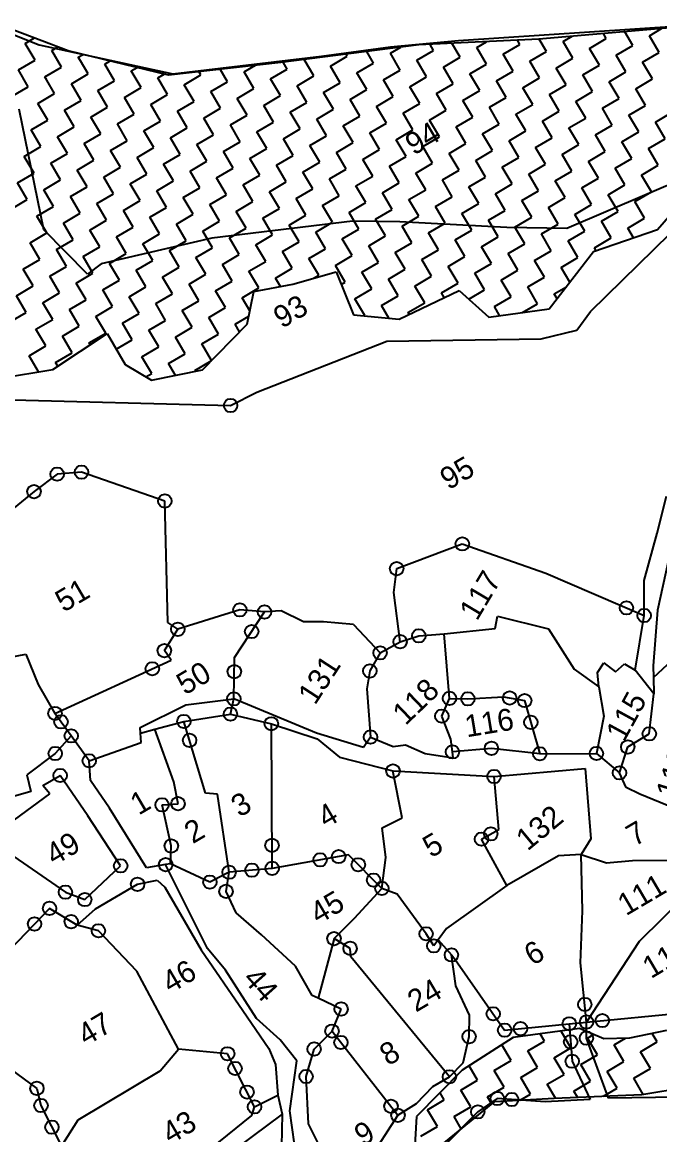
# Model space of a CAD drawing. Header units: metres. Extents: x 323072 to 326760, y 1835335 to 1837601.
# Drawn here: x 324878 to 325414, y 1836339 to 1837275 of the extents above; entities that cross this region are included whole.
import ezdxf

# ---------------------------------------------------------------- set-up
doc = ezdxf.new("R2010")
doc.units = ezdxf.units.M
doc.header["$LTSCALE"] = 0.3
for name, color, linetype in [('OFF', 1, 'Continuous'), ('POLY_HATCH', 12, 'Continuous'), ('POLY_PARCEL', 6, 'Continuous'), ('POLY_WATER', 4, 'Continuous'), ('SYM_STONE', 1, 'Continuous'), ('TEXT_PARCEL', 7, 'Continuous'), ('V_BOUND_LINE', 7, 'Continuous')]:
    doc.layers.add(name, color=color, linetype=linetype)
doc.styles.add('TEXT_MAP', font='')
doc.styles.get('TEXT_MAP').set_extended_font_data('Kruti Dev 050')

msp = doc.modelspace()

# ---------------------------------------------------------------- linework, layer by layer
at = {"layer": 'OFF'}
for p, q in [((325396.93, 1836501.52), (325466.02, 1836570.03)), ((325352.46, 1836433.55), (325396.93, 1836501.52)), ((325193.79, 1836355.1), (325149.06, 1836286.71))]:
    msp.add_line(p, q, dxfattribs=at)
at = {"layer": 'POLY_HATCH'}
for p, q in [((324916.34, 1837250.66), (324852.95, 1837274.65)), ((325425.95, 1837270.28), (325312.42, 1837260.4)), ((325211.23, 1837255.6), (325095.07, 1837240.89)), ((325312.42, 1837260.4), (325211.23, 1837255.6)), ((325000.62, 1837230.21), (324916.34, 1837250.66)), ((325095.07, 1837240.89), (325000.62, 1837230.21)), ((325412.11, 1837100.21), (325440.73, 1837133.45)), ((325358.37, 1837081.73), (325412.11, 1837100.21)), ((325321.04, 1837033.52), (325358.37, 1837081.73)), ((325105.19, 1837054.28), (325141.7, 1837064.81)), ((325141.7, 1837064.81), (325156.42, 1837028.6)), ((325066.86, 1837020.79), (325072.61, 1837048.24)), ((325072.61, 1837048.24), (325105.19, 1837054.28)), ((325194.74, 1837024.88), (325245.12, 1837049.04)), ((325245.12, 1837049.04), (325270.33, 1837026.67)), ((325156.42, 1837028.6), (325194.74, 1837024.88)), ((325270.33, 1837026.67), (325321.04, 1837033.52)), ((325029.29, 1836982.28), (325066.86, 1837020.79)), ((324903.23, 1836982.54), (324948.97, 1837012.73)), ((324948.97, 1837012.73), (324964.27, 1836986.72)), ((324859.3, 1836975.31), (324903.23, 1836982.54)), ((324964.27, 1836986.72), (324986.32, 1836973.43)), ((324986.32, 1836973.43), (325029.29, 1836982.28)), ((325290.73, 1836420.48), (325247.76, 1836393.02)), ((325346.46, 1836428.09), (325290.73, 1836420.48)), ((325366.94, 1836419.35), (325346.46, 1836428.09)), ((325388.47, 1836419.97), (325366.94, 1836419.35)), ((325419.76, 1836426.34), (325388.47, 1836419.97)), ((325247.76, 1836393.02), (325209.37, 1836354.03)), ((325398.88, 1836372.48), (325489.64, 1836387.57)), ((325325.06, 1836369.55), (325398.88, 1836372.48)), ((325230.84, 1836330.55), (325275.35, 1836366.57)), ((325275.35, 1836366.57), (325325.06, 1836369.55)), ((325209.37, 1836354.03), (325207.45, 1836320.07))]:
    msp.add_line(p, q, dxfattribs=at)
at = {"layer": 'POLY_HATCH', "linetype": 'Continuous'}
for p, q in [((325332.72, 1837258.41), (325340.22, 1837262.82)), ((325369.06, 1837260.89), (325366.58, 1837265.11)), ((325391.36, 1837255.1), (325384.56, 1837266.68)), ((325405.41, 1837263.36), (325415.64, 1837269.38)), ((325413.66, 1837249.32), (325405.41, 1837263.36)), ((324880.1, 1837256.79), (324887.94, 1837261.41)), ((324888.36, 1837242.75), (324880.1, 1837256.79)), ((324902.4, 1837251.01), (324907.49, 1837254.01)), ((325187.35, 1837248.51), (325196.16, 1837253.69)), ((325223.7, 1837250.99), (325220.72, 1837256.05)), ((325246, 1837245.2), (325239.1, 1837256.92)), ((325260.04, 1837253.46), (325268.27, 1837258.31)), ((325268.3, 1837239.42), (325260.04, 1837253.46)), ((325282.34, 1837247.68), (325296.38, 1837255.94)), ((325296.38, 1837255.94), (325294.26, 1837259.54)), ((325318.68, 1837250.15), (325312.64, 1837260.42)), ((325340.98, 1837244.37), (325332.72, 1837258.41)), ((325355.02, 1837252.63), (325369.06, 1837260.89)), ((325363.28, 1837238.59), (325355.02, 1837252.63)), ((325377.32, 1837246.85), (325391.36, 1837255.1)), ((324910.66, 1837236.97), (324902.4, 1837251.01)), ((324924.7, 1837245.23), (324928.79, 1837247.64)), ((324926.51, 1837242.15), (324924.7, 1837245.23)), ((325122.93, 1837229.52), (325114.77, 1837243.39)), ((325136.97, 1837237.78), (325151.01, 1837246.04)), ((325151.01, 1837246.04), (325149.95, 1837247.84)), ((325173.31, 1837240.25), (325167.54, 1837250.07)), ((325195.61, 1837234.47), (325187.35, 1837248.51)), ((325209.65, 1837242.73), (325223.7, 1837250.99)), ((325231.95, 1837236.95), (325246, 1837245.2)), ((325290.6, 1837233.64), (325282.34, 1837247.68)), ((325304.64, 1837241.9), (325318.68, 1837250.15)), ((325326.94, 1837236.11), (325340.98, 1837244.37)), ((325385.58, 1837232.8), (325377.32, 1837246.85)), ((325399.62, 1837241.06), (325413.66, 1837249.32)), ((324874.32, 1837234.49), (324888.36, 1837242.75)), ((324882.57, 1837220.45), (324874.32, 1837234.49)), ((324896.62, 1837228.71), (324910.66, 1837236.97)), ((324932.96, 1837231.19), (324926.51, 1837242.15)), ((324947, 1837239.44), (324951.54, 1837242.12)), ((324955.26, 1837225.4), (324947, 1837239.44)), ((324969.3, 1837233.66), (324974.29, 1837236.6)), ((324977.56, 1837219.62), (324969.3, 1837233.66)), ((325050.24, 1837224.57), (325044.04, 1837235.12)), ((325064.28, 1837232.83), (325073.93, 1837238.5)), ((325086.58, 1837227.04), (325100.63, 1837235.3)), ((325100.63, 1837235.3), (325097.18, 1837241.16)), ((325145.23, 1837223.74), (325136.97, 1837237.78)), ((325159.27, 1837231.99), (325173.31, 1837240.25)), ((325181.57, 1837226.21), (325195.61, 1837234.47)), ((325217.91, 1837228.69), (325209.65, 1837242.73)), ((325240.21, 1837222.9), (325231.95, 1837236.95)), ((325254.25, 1837231.16), (325268.3, 1837239.42)), ((325276.55, 1837225.38), (325290.6, 1837233.64)), ((325312.9, 1837227.85), (325304.64, 1837241.9)), ((325335.2, 1837222.07), (325326.94, 1837236.11)), ((325349.24, 1837230.33), (325363.28, 1837238.59)), ((325407.88, 1837227.02), (325399.62, 1837241.06)), ((324898.22, 1837225.99), (324896.62, 1837228.71)), ((324904.87, 1837214.67), (324898.22, 1837225.99)), ((324918.92, 1837222.93), (324932.96, 1837231.19)), ((324941.22, 1837217.14), (324955.26, 1837225.4)), ((324991.6, 1837227.88), (324997.04, 1837231.08)), ((324999.86, 1837213.84), (324991.6, 1837227.88)), ((325013.9, 1837222.09), (325027.94, 1837230.35)), ((325027.94, 1837230.35), (325026.32, 1837233.11)), ((325036.2, 1837216.31), (325050.24, 1837224.57)), ((325072.54, 1837218.79), (325064.28, 1837232.83)), ((325094.84, 1837213), (325086.58, 1837227.04)), ((325108.89, 1837221.26), (325122.93, 1837229.52)), ((325167.53, 1837217.95), (325159.27, 1837231.99)), ((325189.83, 1837212.17), (325181.57, 1837226.21)), ((325203.87, 1837220.43), (325217.91, 1837228.69)), ((325262.51, 1837217.12), (325254.25, 1837231.16)), ((325284.81, 1837211.34), (325276.55, 1837225.38)), ((325298.85, 1837219.6), (325312.9, 1837227.85)), ((325357.5, 1837216.29), (325349.24, 1837230.33)), ((325371.54, 1837224.55), (325385.58, 1837232.8)), ((325379.8, 1837210.5), (325371.54, 1837224.55)), ((325393.84, 1837218.76), (325407.88, 1837227.02)), ((324868.53, 1837212.19), (324882.57, 1837220.45)), ((324927.17, 1837208.89), (324918.92, 1837222.93)), ((324949.47, 1837203.1), (324941.22, 1837217.14)), ((324963.52, 1837211.36), (324977.56, 1837219.62)), ((325022.16, 1837208.05), (325013.9, 1837222.09)), ((325044.46, 1837202.27), (325036.2, 1837216.31)), ((325058.5, 1837210.53), (325072.54, 1837218.79)), ((325117.14, 1837207.22), (325108.89, 1837221.26)), ((325131.19, 1837215.48), (325145.23, 1837223.74)), ((325139.44, 1837201.44), (325131.19, 1837215.48)), ((325153.49, 1837209.69), (325167.53, 1837217.95)), ((325212.13, 1837206.39), (325203.87, 1837220.43)), ((325226.17, 1837214.64), (325240.21, 1837222.9)), ((325248.47, 1837208.86), (325262.51, 1837217.12)), ((325307.11, 1837205.55), (325298.85, 1837219.6)), ((325321.15, 1837213.81), (325335.2, 1837222.07)), ((325343.46, 1837208.03), (325357.5, 1837216.29)), ((325402.1, 1837204.72), (325393.84, 1837218.76)), ((324890.83, 1837206.41), (324904.87, 1837214.67)), ((324899.09, 1837192.37), (324890.83, 1837206.41)), ((324913.13, 1837200.63), (324927.17, 1837208.89)), ((324971.78, 1837197.32), (324963.52, 1837211.36)), ((324985.82, 1837205.58), (324999.86, 1837213.84)), ((324994.08, 1837191.54), (324985.82, 1837205.58)), ((325008.12, 1837199.79), (325022.16, 1837208.05)), ((325066.76, 1837196.49), (325058.5, 1837210.53)), ((325080.8, 1837204.74), (325094.84, 1837213)), ((325103.1, 1837198.96), (325117.14, 1837207.22)), ((325161.74, 1837195.65), (325153.49, 1837209.69)), ((325175.79, 1837203.91), (325189.83, 1837212.17)), ((325198.09, 1837198.13), (325212.13, 1837206.39)), ((325234.43, 1837200.6), (325226.17, 1837214.64)), ((325256.73, 1837194.82), (325248.47, 1837208.86)), ((325270.77, 1837203.08), (325284.81, 1837211.34)), ((325293.07, 1837197.29), (325307.11, 1837205.55)), ((325329.41, 1837199.77), (325321.15, 1837213.81)), ((325351.71, 1837193.99), (325343.46, 1837208.03)), ((325365.76, 1837202.24), (325379.8, 1837210.5)), ((324921.39, 1837186.59), (324913.13, 1837200.63)), ((324935.43, 1837194.84), (324949.47, 1837203.1)), ((324957.73, 1837189.06), (324971.78, 1837197.32)), ((325016.38, 1837185.75), (325008.12, 1837199.79)), ((325030.42, 1837194.01), (325044.46, 1837202.27)), ((325052.72, 1837188.23), (325066.76, 1837196.49)), ((325089.06, 1837190.7), (325080.8, 1837204.74)), ((325111.36, 1837184.92), (325103.1, 1837198.96)), ((325125.4, 1837193.18), (325139.44, 1837201.44)), ((325184.04, 1837189.87), (325175.79, 1837203.91)), ((325206.35, 1837184.09), (325198.09, 1837198.13)), ((325220.39, 1837192.34), (325234.43, 1837200.6)), ((325279.03, 1837189.04), (325270.77, 1837203.08)), ((325301.33, 1837183.25), (325293.07, 1837197.29)), ((325315.37, 1837191.51), (325329.41, 1837199.77)), ((325374.01, 1837188.2), (325365.76, 1837202.24)), ((325388.06, 1837196.46), (325402.1, 1837204.72)), ((325396.31, 1837182.42), (325388.06, 1837196.46)), ((325410.36, 1837190.68), (325424.4, 1837198.94)), ((324885.05, 1837184.11), (324899.09, 1837192.37)), ((324943.69, 1837180.8), (324935.43, 1837194.84)), ((324965.99, 1837175.02), (324957.73, 1837189.06)), ((324980.03, 1837183.28), (324994.08, 1837191.54)), ((325038.68, 1837179.97), (325030.42, 1837194.01)), ((325060.98, 1837174.19), (325052.72, 1837188.23)), ((325075.02, 1837182.44), (325089.06, 1837190.7)), ((325133.66, 1837179.14), (325125.4, 1837193.18)), ((325147.7, 1837187.39), (325161.74, 1837195.65)), ((325155.96, 1837173.35), (325147.7, 1837187.39)), ((325170, 1837181.61), (325184.04, 1837189.87)), ((325228.65, 1837178.3), (325220.39, 1837192.34)), ((325242.69, 1837186.56), (325256.73, 1837194.82)), ((325264.99, 1837180.78), (325279.03, 1837189.04)), ((325323.63, 1837177.47), (325315.37, 1837191.51)), ((325337.67, 1837185.73), (325351.71, 1837193.99)), ((325359.97, 1837179.94), (325374.01, 1837188.2)), ((325418.61, 1837176.64), (325410.36, 1837190.68)), ((324893.31, 1837170.07), (324885.05, 1837184.11)), ((324907.35, 1837178.33), (324921.39, 1837186.59)), ((324915.61, 1837164.29), (324907.35, 1837178.33)), ((324929.65, 1837172.54), (324943.69, 1837180.8)), ((324988.29, 1837169.24), (324980.03, 1837183.28)), ((325002.33, 1837177.49), (325016.38, 1837185.75)), ((325010.59, 1837163.45), (325002.33, 1837177.49)), ((325024.63, 1837171.71), (325038.68, 1837179.97)), ((325083.28, 1837168.4), (325075.02, 1837182.44)), ((325097.32, 1837176.66), (325111.36, 1837184.92)), ((325119.62, 1837170.88), (325133.66, 1837179.14)), ((325178.26, 1837167.57), (325170, 1837181.61)), ((325192.3, 1837175.83), (325206.35, 1837184.09)), ((325214.6, 1837170.04), (325228.65, 1837178.3)), ((325250.95, 1837172.52), (325242.69, 1837186.56)), ((325273.25, 1837166.74), (325264.99, 1837180.78)), ((325287.29, 1837174.99), (325301.33, 1837183.25)), ((325309.59, 1837169.21), (325323.63, 1837177.47)), ((325345.93, 1837171.69), (325337.67, 1837185.73)), ((325368.23, 1837165.9), (325359.97, 1837179.94)), ((325382.27, 1837174.16), (325396.31, 1837182.42)), ((324879.27, 1837161.81), (324893.31, 1837170.07)), ((324937.91, 1837158.5), (324929.65, 1837172.54)), ((324951.95, 1837166.76), (324965.99, 1837175.02)), ((324974.25, 1837160.98), (324988.29, 1837169.24)), ((325032.89, 1837157.67), (325024.63, 1837171.71)), ((325046.93, 1837165.93), (325060.98, 1837174.19)), ((325069.23, 1837160.14), (325083.28, 1837168.4)), ((325105.58, 1837162.62), (325097.32, 1837176.66)), ((325127.88, 1837156.84), (325119.62, 1837170.88)), ((325141.92, 1837165.09), (325155.96, 1837173.35)), ((325200.56, 1837161.79), (325192.3, 1837175.83)), ((325222.86, 1837156), (325214.6, 1837170.04)), ((325236.9, 1837164.26), (325250.95, 1837172.52)), ((325295.55, 1837160.95), (325287.29, 1837174.99)), ((325317.85, 1837155.17), (325309.59, 1837169.21)), ((325331.89, 1837163.43), (325345.93, 1837171.69)), ((325390.53, 1837160.12), (325382.27, 1837174.16)), ((325404.57, 1837168.38), (325418.61, 1837176.64)), ((325412.83, 1837154.34), (325404.57, 1837168.38)), ((324887.52, 1837147.77), (324879.27, 1837161.81)), ((324901.57, 1837156.03), (324915.61, 1837164.29)), ((324960.21, 1837152.72), (324951.95, 1837166.76)), ((324982.51, 1837146.94), (324974.25, 1837160.98)), ((324996.55, 1837155.19), (325010.59, 1837163.45)), ((325055.19, 1837151.89), (325046.93, 1837165.93)), ((325077.49, 1837146.1), (325069.23, 1837160.14)), ((325091.54, 1837154.36), (325105.58, 1837162.62)), ((325150.18, 1837151.05), (325141.92, 1837165.09)), ((325164.22, 1837159.31), (325178.26, 1837167.57)), ((325172.48, 1837145.27), (325164.22, 1837159.31)), ((325186.52, 1837153.53), (325200.56, 1837161.79)), ((325245.16, 1837150.22), (325236.9, 1837164.26)), ((325259.2, 1837158.48), (325273.25, 1837166.74)), ((325281.5, 1837152.69), (325295.55, 1837160.95)), ((325340.15, 1837149.39), (325331.89, 1837163.43)), ((325354.19, 1837157.64), (325368.23, 1837165.9)), ((325376.49, 1837151.86), (325390.53, 1837160.12)), ((324909.82, 1837141.98), (324901.57, 1837156.03)), ((324923.87, 1837150.24), (324937.91, 1837158.5)), ((324932.12, 1837136.2), (324923.87, 1837150.24)), ((324946.17, 1837144.46), (324960.21, 1837152.72)), ((325004.81, 1837141.15), (324996.55, 1837155.19)), ((325018.85, 1837149.41), (325032.89, 1837157.67)), ((325027.11, 1837135.37), (325018.85, 1837149.41)), ((325041.15, 1837143.63), (325055.19, 1837151.89)), ((325099.79, 1837140.32), (325091.54, 1837154.36)), ((325113.84, 1837148.58), (325127.88, 1837156.84)), ((325136.14, 1837142.79), (325150.18, 1837151.05)), ((325194.78, 1837139.49), (325186.52, 1837153.53)), ((325208.82, 1837147.74), (325222.86, 1837156)), ((325231.12, 1837141.96), (325245.16, 1837150.22)), ((325267.46, 1837144.44), (325259.2, 1837158.48)), ((325289.76, 1837138.65), (325281.5, 1837152.69)), ((325303.8, 1837146.91), (325317.85, 1837155.17)), ((325326.11, 1837141.13), (325340.15, 1837149.39)), ((325362.45, 1837143.6), (325354.19, 1837157.64)), ((325384.75, 1837137.82), (325376.49, 1837151.86)), ((325398.79, 1837146.08), (325412.83, 1837154.34)), ((324873.48, 1837139.51), (324887.52, 1837147.77)), ((324895.78, 1837133.73), (324909.82, 1837141.98)), ((324954.42, 1837130.42), (324946.17, 1837144.46)), ((324968.47, 1837138.68), (324982.51, 1837146.94)), ((324990.77, 1837132.89), (325004.81, 1837141.15)), ((325049.41, 1837129.59), (325041.15, 1837143.63)), ((325063.45, 1837137.84), (325077.49, 1837146.1)), ((325085.75, 1837132.06), (325099.79, 1837140.32)), ((325122.09, 1837134.54), (325113.84, 1837148.58)), ((325144.39, 1837128.75), (325136.14, 1837142.79)), ((325158.44, 1837137.01), (325172.48, 1837145.27)), ((325217.08, 1837133.7), (325208.82, 1837147.74)), ((325239.38, 1837127.92), (325231.12, 1837141.96)), ((325253.42, 1837136.18), (325267.46, 1837144.44)), ((325312.06, 1837132.87), (325303.8, 1837146.91)), ((325334.36, 1837127.09), (325326.11, 1837141.13)), ((325348.41, 1837135.34), (325362.45, 1837143.6)), ((325407.05, 1837132.04), (325398.79, 1837146.08)), ((324881.74, 1837125.47), (324873.48, 1837139.51)), ((324904.04, 1837119.68), (324895.78, 1837133.73)), ((324918.08, 1837127.94), (324932.12, 1837136.2)), ((324976.73, 1837124.63), (324968.47, 1837138.68)), ((324999.03, 1837118.85), (324990.77, 1837132.89)), ((325013.07, 1837127.11), (325027.11, 1837135.37)), ((325071.71, 1837123.8), (325063.45, 1837137.84)), ((325094.01, 1837118.02), (325085.75, 1837132.06)), ((325108.05, 1837126.28), (325122.09, 1837134.54)), ((325166.69, 1837122.97), (325158.44, 1837137.01)), ((325180.74, 1837131.23), (325194.78, 1837139.49)), ((325188.99, 1837117.19), (325180.74, 1837131.23)), ((325203.04, 1837125.44), (325217.08, 1837133.7)), ((325261.68, 1837122.14), (325253.42, 1837136.18)), ((325275.72, 1837130.39), (325289.76, 1837138.65)), ((325298.02, 1837124.61), (325312.06, 1837132.87)), ((325356.66, 1837121.3), (325348.41, 1837135.34)), ((325370.71, 1837129.56), (325384.75, 1837137.82)), ((325393.01, 1837123.78), (325407.05, 1837132.04)), ((324867.7, 1837117.21), (324881.74, 1837125.47)), ((324926.34, 1837113.9), (324918.08, 1837127.94)), ((324940.38, 1837122.16), (324954.42, 1837130.42)), ((324948.64, 1837108.12), (324940.38, 1837122.16)), ((324962.68, 1837116.38), (324976.73, 1837124.63)), ((325021.33, 1837113.07), (325013.07, 1837127.11)), ((325035.37, 1837121.33), (325049.41, 1837129.59)), ((325043.63, 1837107.28), (325035.37, 1837121.33)), ((325057.67, 1837115.54), (325071.71, 1837123.8)), ((325116.31, 1837112.23), (325108.05, 1837126.28)), ((325130.35, 1837120.49), (325144.39, 1837128.75)), ((325152.65, 1837114.71), (325166.69, 1837122.97)), ((325211.3, 1837111.4), (325203.04, 1837125.44)), ((325225.34, 1837119.66), (325239.38, 1837127.92)), ((325247.64, 1837113.88), (325261.68, 1837122.14)), ((325283.98, 1837116.35), (325275.72, 1837130.39)), ((325306.28, 1837110.57), (325298.02, 1837124.61)), ((325320.32, 1837118.83), (325334.36, 1837127.09)), ((325342.62, 1837113.04), (325356.66, 1837121.3)), ((325378.96, 1837115.52), (325370.71, 1837129.56)), ((325401.26, 1837109.74), (325393.01, 1837123.78)), ((324890, 1837111.43), (324904.04, 1837119.68)), ((324912.3, 1837105.64), (324926.34, 1837113.9)), ((324970.94, 1837102.33), (324962.68, 1837116.38)), ((324984.98, 1837110.59), (324999.03, 1837118.85)), ((325007.28, 1837104.81), (325021.33, 1837113.07)), ((325065.93, 1837101.5), (325057.67, 1837115.54)), ((325079.97, 1837109.76), (325094.01, 1837118.02)), ((325102.27, 1837103.98), (325116.31, 1837112.23)), ((325138.61, 1837106.45), (325130.35, 1837120.49)), ((325160.91, 1837100.67), (325152.65, 1837114.71)), ((325174.95, 1837108.93), (325188.99, 1837117.19)), ((325233.6, 1837105.62), (325225.34, 1837119.66)), ((325255.9, 1837099.83), (325247.64, 1837113.88)), ((325269.94, 1837108.09), (325283.98, 1837116.35)), ((325328.58, 1837104.79), (325320.32, 1837118.83)), ((325350.88, 1837099), (325342.62, 1837113.04)), ((325364.92, 1837107.26), (325378.96, 1837115.52)), ((324898.26, 1837097.38), (324890, 1837111.43)), ((324920.56, 1837091.6), (324912.3, 1837105.64)), ((324934.6, 1837099.86), (324948.64, 1837108.12)), ((324993.24, 1837096.55), (324984.98, 1837110.59)), ((325015.54, 1837090.77), (325007.28, 1837104.81)), ((325029.58, 1837099.03), (325043.63, 1837107.28)), ((325088.23, 1837095.72), (325079.97, 1837109.76)), ((325110.53, 1837089.93), (325102.27, 1837103.98)), ((325124.57, 1837098.19), (325138.61, 1837106.45)), ((325183.21, 1837094.88), (325174.95, 1837108.93)), ((325197.25, 1837103.14), (325211.3, 1837111.4)), ((325205.51, 1837089.1), (325197.25, 1837103.14)), ((325219.55, 1837097.36), (325233.6, 1837105.62)), ((325278.2, 1837094.05), (325269.94, 1837108.09)), ((325292.24, 1837102.31), (325306.28, 1837110.57)), ((325314.54, 1837096.53), (325328.58, 1837104.79)), ((325373.18, 1837093.22), (325364.92, 1837107.26)), ((325387.22, 1837101.48), (325401.26, 1837109.74)), ((324884.22, 1837089.13), (324898.26, 1837097.38)), ((324942.86, 1837085.82), (324934.6, 1837099.86)), ((324956.9, 1837094.08), (324970.94, 1837102.33)), ((324965.16, 1837080.03), (324956.9, 1837094.08)), ((324979.2, 1837088.29), (324993.24, 1837096.55)), ((325037.84, 1837084.98), (325029.58, 1837099.03)), ((325051.88, 1837093.24), (325065.93, 1837101.5)), ((325060.14, 1837079.2), (325051.88, 1837093.24)), ((325074.19, 1837087.46), (325088.23, 1837095.72)), ((325132.83, 1837084.15), (325124.57, 1837098.19)), ((325146.87, 1837092.41), (325160.91, 1837100.67)), ((325169.17, 1837086.63), (325183.21, 1837094.88)), ((325227.81, 1837083.32), (325219.55, 1837097.36)), ((325241.85, 1837091.58), (325255.9, 1837099.83)), ((325264.15, 1837085.79), (325278.2, 1837094.05)), ((325300.5, 1837088.27), (325292.24, 1837102.31)), ((325322.8, 1837082.48), (325314.54, 1837096.53)), ((325336.84, 1837090.74), (325350.88, 1837099)), ((325359.14, 1837084.96), (325373.18, 1837093.22)), ((325392.03, 1837093.3), (325387.22, 1837101.48)), ((324892.47, 1837075.08), (324884.22, 1837089.13)), ((324906.52, 1837083.34), (324920.56, 1837091.6)), ((324928.82, 1837077.56), (324942.86, 1837085.82)), ((324987.46, 1837074.25), (324979.2, 1837088.29)), ((325001.5, 1837082.51), (325015.54, 1837090.77)), ((325023.8, 1837076.73), (325037.84, 1837084.98)), ((325082.44, 1837073.42), (325074.19, 1837087.46)), ((325096.49, 1837081.68), (325110.53, 1837089.93)), ((325118.79, 1837075.89), (325132.83, 1837084.15)), ((325155.13, 1837078.37), (325146.87, 1837092.41)), ((325177.43, 1837072.58), (325169.17, 1837086.63)), ((325191.47, 1837080.84), (325205.51, 1837089.1)), ((325250.11, 1837077.53), (325241.85, 1837091.58)), ((325272.41, 1837071.75), (325264.15, 1837085.79)), ((325286.45, 1837080.01), (325300.5, 1837088.27)), ((325345.1, 1837076.7), (325336.84, 1837090.74)), ((325360.59, 1837082.49), (325359.14, 1837084.96)), ((324878.43, 1837066.83), (324892.47, 1837075.08)), ((324914.77, 1837069.3), (324906.52, 1837083.34)), ((324937.07, 1837063.52), (324928.82, 1837077.56)), ((324951.12, 1837071.78), (324965.16, 1837080.03)), ((325009.76, 1837068.47), (325001.5, 1837082.51)), ((325032.06, 1837062.68), (325023.8, 1837076.73)), ((325046.1, 1837070.94), (325060.14, 1837079.2)), ((325104.74, 1837067.63), (325096.49, 1837081.68)), ((325127.04, 1837061.85), (325118.79, 1837075.89)), ((325141.09, 1837070.11), (325155.13, 1837078.37)), ((325199.73, 1837066.8), (325191.47, 1837080.84)), ((325213.77, 1837075.06), (325227.81, 1837083.32)), ((325222.03, 1837061.02), (325213.77, 1837075.06)), ((325236.07, 1837069.28), (325250.11, 1837077.53)), ((325294.71, 1837065.97), (325286.45, 1837080.01)), ((325308.75, 1837074.23), (325322.8, 1837082.48)), ((325331.06, 1837068.44), (325345.1, 1837076.7)), ((324886.69, 1837052.78), (324878.43, 1837066.83)), ((324900.73, 1837061.04), (324914.77, 1837069.3)), ((324959.38, 1837057.73), (324951.12, 1837071.78)), ((324973.42, 1837065.99), (324987.46, 1837074.25)), ((324981.68, 1837051.95), (324973.42, 1837065.99)), ((324995.72, 1837060.21), (325009.76, 1837068.47)), ((325054.36, 1837056.9), (325046.1, 1837070.94)), ((325068.4, 1837065.16), (325082.44, 1837073.42)), ((325076.66, 1837051.12), (325068.4, 1837065.16)), ((325090.7, 1837059.38), (325104.74, 1837067.63)), ((325149.34, 1837056.07), (325141.09, 1837070.11)), ((325163.39, 1837064.33), (325177.43, 1837072.58)), ((325185.69, 1837058.54), (325199.73, 1837066.8)), ((325244.33, 1837055.23), (325236.07, 1837069.28)), ((325258.37, 1837063.49), (325272.41, 1837071.75)), ((325280.67, 1837057.71), (325294.71, 1837065.97)), ((325317.01, 1837060.18), (325308.75, 1837074.23)), ((325338.41, 1837055.94), (325331.06, 1837068.44)), ((324908.99, 1837047), (324900.73, 1837061.04)), ((324923.03, 1837055.26), (324937.07, 1837063.52)), ((324945.33, 1837049.48), (324959.38, 1837057.73)), ((325003.98, 1837046.17), (324995.72, 1837060.21)), ((325018.02, 1837054.43), (325032.06, 1837062.68)), ((325040.32, 1837048.64), (325054.36, 1837056.9)), ((325094.83, 1837052.36), (325090.7, 1837059.38)), ((325122.8, 1837059.36), (325127.04, 1837061.85)), ((325146.04, 1837054.12), (325149.34, 1837056.07)), ((325171.64, 1837050.28), (325163.39, 1837064.33)), ((325193.95, 1837044.5), (325185.69, 1837058.54)), ((325207.99, 1837052.76), (325222.03, 1837061.02)), ((325266.63, 1837049.45), (325258.37, 1837063.49)), ((325288.93, 1837043.67), (325280.67, 1837057.71)), ((325302.97, 1837051.93), (325317.01, 1837060.18)), ((324872.65, 1837044.53), (324886.69, 1837052.78)), ((324894.95, 1837038.74), (324908.99, 1837047)), ((324931.29, 1837041.22), (324923.03, 1837055.26)), ((324953.59, 1837035.43), (324945.33, 1837049.48)), ((324967.63, 1837043.69), (324981.68, 1837051.95)), ((325026.28, 1837040.38), (325018.02, 1837054.43)), ((325048.58, 1837034.6), (325040.32, 1837048.64)), ((325062.62, 1837042.86), (325076.66, 1837051.12)), ((325157.6, 1837042.03), (325171.64, 1837050.28)), ((325216.25, 1837038.72), (325207.99, 1837052.76)), ((325230.29, 1837046.98), (325244.33, 1837055.23)), ((325232.6, 1837043.04), (325230.29, 1837046.98)), ((325253.42, 1837041.68), (325266.63, 1837049.45)), ((325311.23, 1837037.88), (325302.97, 1837051.93)), ((325325.27, 1837046.14), (325335.45, 1837052.13)), ((324880.91, 1837030.48), (324872.65, 1837044.53)), ((324903.21, 1837024.7), (324894.95, 1837038.74)), ((324917.25, 1837032.96), (324931.29, 1837041.22)), ((324975.89, 1837029.65), (324967.63, 1837043.69)), ((324989.93, 1837037.91), (325003.98, 1837046.17)), ((324998.19, 1837023.87), (324989.93, 1837037.91)), ((325012.23, 1837032.13), (325026.28, 1837040.38)), ((325069.15, 1837031.75), (325062.62, 1837042.86)), ((325165.86, 1837027.98), (325157.6, 1837042.03)), ((325179.9, 1837036.24), (325193.95, 1837044.5)), ((325202.2, 1837030.46), (325216.25, 1837038.72)), ((325274.89, 1837035.41), (325288.93, 1837043.67)), ((325298.67, 1837030.49), (325311.23, 1837037.88)), ((325327.67, 1837042.07), (325325.27, 1837046.14)), ((324866.87, 1837022.22), (324880.91, 1837030.48)), ((324925.51, 1837018.92), (324917.25, 1837032.96)), ((324939.55, 1837027.18), (324953.59, 1837035.43)), ((324961.85, 1837021.39), (324975.89, 1837029.65)), ((325020.49, 1837018.08), (325012.23, 1837032.13)), ((325034.53, 1837026.34), (325048.58, 1837034.6)), ((325165.43, 1837027.73), (325165.86, 1837027.98)), ((325186.09, 1837025.72), (325179.9, 1837036.24)), ((325203.12, 1837028.9), (325202.2, 1837030.46)), ((325279.32, 1837027.88), (325274.89, 1837035.41)), ((324889.17, 1837016.44), (324903.21, 1837024.7)), ((324911.47, 1837010.66), (324925.51, 1837018.92)), ((324947.81, 1837013.13), (324939.55, 1837027.18)), ((324970.11, 1837007.35), (324961.85, 1837021.39)), ((324984.15, 1837015.61), (324998.19, 1837023.87)), ((325042.79, 1837012.3), (325034.53, 1837026.34)), ((325056.83, 1837020.56), (325068.21, 1837027.25)), ((325060.52, 1837014.29), (325056.83, 1837020.56)), ((324897.42, 1837002.4), (324889.17, 1837016.44)), ((324919.72, 1836996.62), (324911.47, 1837010.66)), ((324933.77, 1837004.87), (324947.81, 1837013.13)), ((324992.41, 1837001.57), (324984.15, 1837015.61)), ((325006.45, 1837009.82), (325020.49, 1837018.08)), ((325014.71, 1836995.78), (325006.45, 1837009.82)), ((325028.75, 1837004.04), (325042.79, 1837012.3)), ((324883.38, 1836994.14), (324897.42, 1837002.4)), ((324934.69, 1837003.31), (324933.77, 1837004.87)), ((324956.76, 1836999.5), (324970.11, 1837007.35)), ((324978.37, 1836993.31), (324992.41, 1837001.57)), ((325036.94, 1836990.12), (325028.75, 1837004.04)), ((324891.35, 1836980.59), (324883.38, 1836994.14)), ((324905.68, 1836988.36), (324919.72, 1836996.62)), ((324986.63, 1836979.27), (324978.37, 1836993.31)), ((325000.67, 1836987.52), (325014.71, 1836995.78)), ((324907.46, 1836985.34), (324905.68, 1836988.36)), ((325006.51, 1836977.59), (325000.67, 1836987.52)), ((325022.97, 1836981.74), (325036.56, 1836989.73)), ((325023.37, 1836981.06), (325022.97, 1836981.74)), ((324981.57, 1836976.29), (324986.63, 1836979.27)), ((325316.96, 1836417.59), (325313.44, 1836423.58)), ((325331.01, 1836425.85), (325331.29, 1836426.02)), ((325339.26, 1836411.81), (325331.01, 1836425.85)), ((325353.31, 1836420.07), (325358.33, 1836423.02)), ((325361.57, 1836406.03), (325353.31, 1836420.07)), ((325375.61, 1836414.28), (325385.11, 1836419.87)), ((325411.95, 1836416.76), (325407.75, 1836423.9)), ((325288.88, 1836401.08), (325281.09, 1836414.32)), ((325302.92, 1836409.33), (325316.96, 1836417.59)), ((325325.22, 1836403.55), (325339.26, 1836411.81)), ((325383.87, 1836400.24), (325375.61, 1836414.28)), ((325397.91, 1836408.5), (325411.95, 1836416.76)), ((325274.84, 1836392.82), (325288.88, 1836401.08)), ((325311.18, 1836395.29), (325302.92, 1836409.33)), ((325333.48, 1836389.51), (325325.22, 1836403.55)), ((325347.52, 1836397.77), (325361.57, 1836406.03)), ((325406.17, 1836394.46), (325397.91, 1836408.5)), ((325260.8, 1836384.56), (325253.62, 1836396.76)), ((325283.1, 1836378.77), (325274.84, 1836392.82)), ((325297.14, 1836387.03), (325311.18, 1836395.29)), ((325355.78, 1836383.73), (325347.52, 1836397.77)), ((325369.82, 1836391.98), (325383.87, 1836400.24)), ((325378.08, 1836377.94), (325369.82, 1836391.98)), ((325392.12, 1836386.2), (325406.17, 1836394.46)), ((325246.76, 1836376.3), (325260.8, 1836384.56)), ((325305.4, 1836372.99), (325297.14, 1836387.03)), ((325319.44, 1836381.25), (325333.48, 1836389.51)), ((325341.74, 1836375.47), (325355.78, 1836383.73)), ((325400.07, 1836372.68), (325392.12, 1836386.2)), ((325232.71, 1836368.04), (325229.14, 1836374.11)), ((325255.01, 1836362.26), (325246.76, 1836376.3)), ((325269.06, 1836370.52), (325283.1, 1836378.77)), ((325296.65, 1836367.85), (325305.4, 1836372.99)), ((325326.29, 1836369.6), (325319.44, 1836381.25)), ((325344.76, 1836370.33), (325341.74, 1836375.47)), ((325366.62, 1836371.2), (325378.08, 1836377.94)), ((325218.67, 1836359.78), (325232.71, 1836368.04)), ((325272.66, 1836364.39), (325269.06, 1836370.52)), ((325226.93, 1836345.74), (325218.67, 1836359.78)), ((325240.97, 1836354), (325255.01, 1836362.26)), ((325247.05, 1836343.67), (325240.97, 1836354)), ((325212.89, 1836337.48), (325226.93, 1836345.74))]:
    msp.add_line(p, q, dxfattribs=at)
at = {"layer": 'POLY_PARCEL'}
for p, q in [((324895.78, 1837099.96), (324874.98, 1837201.66)), ((325481.21, 1837163.41), (325335.96, 1837101.22)), ((325355.87, 1837031.22), (325470.83, 1837144.06)), ((325155.56, 1837107.31), (325037.22, 1837092.93)), ((325195.4, 1837106.76), (325155.56, 1837107.31)), ((325285.47, 1837102.01), (325195.4, 1837106.76)), ((324932.41, 1837062.78), (324895.78, 1837099.96)), ((325335.96, 1837101.22), (325285.47, 1837102.01)), ((325037.22, 1837092.93), (324944.09, 1837071.4)), ((324944.09, 1837071.4), (324932.41, 1837062.78)), ((325344.27, 1837015.65), (325355.87, 1837031.22)), ((325314.33, 1837008.29), (325344.27, 1837015.65)), ((325075.06, 1836963.52), (325184.43, 1837006.35)), ((325184.43, 1837006.35), (325314.33, 1837008.29)), ((325052.93, 1836952.25), (325075.06, 1836963.52)), ((324859.07, 1836957.42), (325052.93, 1836952.25)), ((324906.98, 1836894.5), (324887.54, 1836879.75)), ((324927.49, 1836896.16), (324906.98, 1836894.5)), ((324997.57, 1836871.89), (324927.49, 1836896.16)), ((324887.54, 1836879.75), (324843.35, 1836843.8)), ((325000.03, 1836769.8), (324997.57, 1836871.89)), ((325192.68, 1836815.01), (325247.92, 1836835.79)), ((325247.92, 1836835.79), (325318.17, 1836811.12)), ((325190.42, 1836794.96), (325192.68, 1836815.01)), ((325318.17, 1836811.12), (325400.92, 1836775.55)), ((325195.58, 1836753.53), (325190.42, 1836794.96)), ((325060.74, 1836780.28), (325008.55, 1836763.97)), ((325056.29, 1836740.29), (325081.48, 1836778.54)), ((325081.48, 1836778.54), (325060.74, 1836780.28)), ((325095.36, 1836779.4), (325081.48, 1836778.54)), ((325114.19, 1836770.35), (325095.36, 1836779.4)), ((325275.64, 1836764.6), (325277.56, 1836775.09)), ((325277.56, 1836775.09), (325320.39, 1836764.41)), ((325008.55, 1836763.97), (325000.03, 1836769.8)), ((325131.15, 1836770.14), (325114.19, 1836770.35)), ((325156.26, 1836768.1), (325131.15, 1836770.14)), ((325156.26, 1836768.1), (325178.7, 1836744.1)), ((324997.2, 1836746.01), (325008.55, 1836763.97)), ((325195.58, 1836753.53), (325211.34, 1836758.45)), ((325211.34, 1836758.45), (325232.58, 1836760.28)), ((325232.58, 1836760.28), (325275.64, 1836764.6)), ((325237.13, 1836705.85), (325232.58, 1836760.28)), ((325320.39, 1836764.41), (325342.07, 1836730.31)), ((325178.7, 1836744.1), (325195.58, 1836753.53)), ((324852.26, 1836737.54), (324880.72, 1836742.99)), ((324880.72, 1836742.99), (324891.09, 1836717.45)), ((324905.14, 1836693.19), (325002.8, 1836737.95)), ((325002.8, 1836737.95), (324997.2, 1836746.01)), ((325055.67, 1836705.42), (325056.29, 1836740.29)), ((325178.7, 1836744.1), (325170.08, 1836728.92)), ((325408.69, 1836723.48), (325432.16, 1836744.9)), ((325170.08, 1836728.92), (325167.45, 1836713.8)), ((325342.07, 1836730.31), (325362.68, 1836715.61)), ((325361.74, 1836727.66), (325367.07, 1836735.64)), ((325367.07, 1836735.64), (325376.94, 1836728.2)), ((325376.94, 1836728.2), (325384.37, 1836734.83)), ((325384.37, 1836734.83), (325393.46, 1836729.65)), ((325362.68, 1836715.61), (325361.74, 1836727.66)), ((324891.09, 1836717.45), (324905.14, 1836693.19)), ((325167.45, 1836713.8), (325170.67, 1836673.34)), ((325362.68, 1836715.61), (325366.85, 1836690.92)), ((325405.27, 1836676.03), (325408.93, 1836709.73)), ((324976.8, 1836681.36), (325015.22, 1836700.3)), ((325015.22, 1836700.3), (325055.67, 1836705.42)), ((325052.8, 1836692.64), (325055.67, 1836705.42)), ((325125.34, 1836676.69), (325055.67, 1836705.42)), ((325230.67, 1836690.95), (325237.13, 1836705.85)), ((325237.13, 1836705.85), (325252.58, 1836705.48)), ((325252.58, 1836705.48), (325282.52, 1836707.05)), ((325282.52, 1836707.05), (325300.37, 1836703.98)), ((325300.37, 1836703.98), (325313.1, 1836659.24)), ((324918.82, 1836674.28), (324905.14, 1836693.19)), ((325013.64, 1836686.46), (325052.8, 1836692.64)), ((325052.8, 1836692.64), (325087.21, 1836684.5)), ((325238.35, 1836671.61), (325230.67, 1836690.95)), ((325366.85, 1836690.92), (325360.73, 1836659.52)), ((324977.13, 1836676.5), (324976.8, 1836681.36)), ((324989.23, 1836679.8), (325013.64, 1836686.46)), ((325031.89, 1836626.06), (325013.64, 1836686.46)), ((325087.89, 1836562.85), (325087.21, 1836684.5)), ((325087.21, 1836684.5), (325125.9, 1836671.89)), ((324918.82, 1836674.28), (324905.4, 1836659.46)), ((324933.97, 1836653.33), (324918.82, 1836674.28)), ((324977.13, 1836676.5), (324989.23, 1836679.8)), ((324977.65, 1836668.86), (324977.13, 1836676.5)), ((325005.25, 1836635.67), (324989.23, 1836679.8)), ((325164.71, 1836664.58), (325125.34, 1836676.69)), ((325125.9, 1836671.89), (325144.43, 1836656.48)), ((325170.67, 1836673.34), (325164.71, 1836664.58)), ((325170.67, 1836673.34), (325189.82, 1836665.27)), ((325387.11, 1836664.94), (325405.27, 1836676.03)), ((324933.97, 1836653.33), (324977.65, 1836668.86)), ((325189.82, 1836665.27), (325200.05, 1836666.77)), ((325200.05, 1836666.77), (325216.77, 1836659.33)), ((325239.62, 1836660.79), (325238.35, 1836671.61)), ((325272.38, 1836663.77), (325239.62, 1836660.79)), ((325313.1, 1836659.24), (325272.38, 1836663.77)), ((325380.16, 1836643.17), (325387.11, 1836664.94)), ((324905.4, 1836659.46), (324881.59, 1836641.51)), ((324935.01, 1836636.89), (324933.97, 1836653.33)), ((325144.43, 1836656.48), (325189.57, 1836644.78)), ((325216.77, 1836659.33), (325240.21, 1836655.85)), ((325240.21, 1836655.85), (325239.62, 1836660.79)), ((325313.1, 1836659.24), (325360.73, 1836659.52)), ((325360.73, 1836659.52), (325380.16, 1836643.17)), ((325197.34, 1836605.39), (325189.57, 1836644.78)), ((325189.57, 1836644.78), (325274.62, 1836640.11)), ((325274.62, 1836640.11), (325351.25, 1836646.94)), ((325351.25, 1836646.94), (325356.06, 1836587.68)), ((324881.59, 1836641.51), (324884.71, 1836627.58)), ((324895.06, 1836632.47), (324909.54, 1836640.99)), ((324932.79, 1836606.99), (324909.54, 1836640.99)), ((324950.96, 1836613.61), (324935.01, 1836636.89)), ((325008.69, 1836617.23), (325005.25, 1836635.67)), ((325278.59, 1836595.57), (325274.62, 1836640.11)), ((325385.88, 1836630.81), (325380.16, 1836643.17)), ((324884.71, 1836627.58), (324857.25, 1836619.67)), ((324870.96, 1836603.68), (324900.7, 1836625.64)), ((324900.7, 1836625.64), (324895.06, 1836632.47)), ((325041.79, 1836625.31), (325031.89, 1836626.06)), ((325051.66, 1836559.56), (325041.79, 1836625.31)), ((325397.36, 1836625.36), (325385.88, 1836630.81)), ((325460.64, 1836598.88), (325397.36, 1836625.36)), ((324995.28, 1836616.31), (325008.69, 1836617.23)), ((325003.02, 1836581.67), (324995.28, 1836616.31)), ((324960.39, 1836564.98), (324932.79, 1836606.99)), ((324982.24, 1836563.31), (324950.96, 1836613.61)), ((325180.59, 1836596.84), (325197.34, 1836605.39)), ((325183.45, 1836571.96), (325180.59, 1836596.84)), ((325264.04, 1836587.43), (325278.59, 1836595.57)), ((325356.06, 1836587.68), (325347.83, 1836574.43)), ((324862.52, 1836578.51), (324913.92, 1836542.82)), ((325002.25, 1836566.63), (325003.02, 1836581.67)), ((325285.42, 1836548.34), (325264.04, 1836587.43)), ((325152.08, 1836574.21), (325087.89, 1836562.85)), ((325180.22, 1836545.94), (325152.08, 1836574.21)), ((325180.22, 1836545.94), (325183.45, 1836571.96)), ((325328.96, 1836573.3), (325285.42, 1836548.34)), ((325347.83, 1836574.43), (325328.96, 1836573.3)), ((325349.1, 1836527.06), (325347.83, 1836574.43)), ((325347.83, 1836574.43), (325369.29, 1836567.42)), ((325369.29, 1836567.42), (325391.18, 1836569.51)), ((325391.18, 1836569.51), (325466.02, 1836570.03)), ((324930.21, 1836536.56), (324960.39, 1836564.98)), ((324998.26, 1836565.97), (324982.24, 1836563.31)), ((325002.25, 1836566.63), (324998.26, 1836565.97)), ((325033.4, 1836495.55), (324998.26, 1836565.97)), ((325035.51, 1836551.28), (325002.25, 1836566.63)), ((325051.66, 1836559.56), (325035.51, 1836551.28)), ((325049.1, 1836543.51), (325051.66, 1836559.56)), ((325087.89, 1836562.85), (325051.66, 1836559.56)), ((324974.67, 1836549.43), (324991.05, 1836552.92)), ((324991.05, 1836552.92), (324997.55, 1836547.01)), ((324913.92, 1836542.82), (324930.21, 1836536.56)), ((324939.2, 1836528.89), (324974.67, 1836549.43)), ((324997.55, 1836547.01), (325028.15, 1836494.16)), ((325057.51, 1836525.37), (325049.1, 1836543.51)), ((325157.29, 1836520.87), (325180.22, 1836545.94)), ((325192.95, 1836541.09), (325180.22, 1836545.94)), ((325217.46, 1836507.81), (325192.95, 1836541.09)), ((325285.42, 1836548.34), (325234.51, 1836512.26)), ((324900.6, 1836529.17), (324867.37, 1836494.67)), ((324923.77, 1836514.97), (324900.6, 1836529.17)), ((324923.77, 1836514.97), (324939.2, 1836528.89)), ((325079, 1836507.04), (325057.51, 1836525.37)), ((325347.45, 1836483.35), (325349.1, 1836527.06)), ((324941.71, 1836510.33), (324923.77, 1836514.97)), ((325139.94, 1836503.7), (325157.29, 1836520.87)), ((324974, 1836476.32), (324941.71, 1836510.33)), ((325107.58, 1836480.48), (325079, 1836507.04)), ((325139.94, 1836503.7), (325126.51, 1836453.64)), ((325153.46, 1836495.54), (325139.94, 1836503.7)), ((325223.88, 1836497.6), (325217.46, 1836507.81)), ((325234.51, 1836512.26), (325227.54, 1836502.67)), ((325028.15, 1836494.16), (325063.11, 1836443.38)), ((325048.53, 1836477.27), (325033.4, 1836495.55)), ((325154.1, 1836488.52), (325153.46, 1836495.54)), ((325227.54, 1836502.67), (325223.88, 1836497.6)), ((325227.54, 1836502.67), (325238.73, 1836490.02)), ((325237.04, 1836387.5), (325154.1, 1836488.52)), ((325242.47, 1836463.94), (325238.73, 1836490.02)), ((325238.73, 1836490.02), (325242.02, 1836486.3)), ((325242.02, 1836486.3), (325283.54, 1836426.7)), ((325009.1, 1836410.65), (324974, 1836476.32)), ((325074.64, 1836436.57), (325048.53, 1836477.27)), ((325121.67, 1836455.91), (325107.58, 1836480.48)), ((325352.46, 1836433.55), (325347.45, 1836483.35)), ((325253.91, 1836439.32), (325242.47, 1836463.94)), ((325126.51, 1836453.64), (325121.67, 1836455.91)), ((325145.93, 1836444.51), (325126.51, 1836453.64)), ((325063.11, 1836443.38), (325085.07, 1836411.41)), ((325138.27, 1836425.95), (325145.93, 1836444.51)), ((325253.61, 1836421.29), (325253.91, 1836439.32)), ((325352.46, 1836433.55), (325433.49, 1836441.21)), ((325094.61, 1836418.72), (325074.64, 1836436.57)), ((325283.54, 1836426.7), (325337.94, 1836432.11)), ((325337.94, 1836432.11), (325352.46, 1836433.55)), ((325337.94, 1836432.11), (325340.37, 1836400.56)), ((325352.33, 1836420), (325352.46, 1836433.55)), ((325123.19, 1836410.83), (325138.27, 1836425.95)), ((325138.27, 1836425.95), (325193.79, 1836355.1)), ((325248.71, 1836399.25), (325253.61, 1836421.29)), ((325370.78, 1836369.64), (325352.33, 1836420)), ((324993.63, 1836392.56), (325009.1, 1836410.65)), ((325050.42, 1836406.87), (325009.1, 1836410.65)), ((325085.07, 1836411.41), (325090.69, 1836397.73)), ((325108.67, 1836401.02), (325094.61, 1836418.72)), ((325116.48, 1836387.74), (325123.19, 1836410.83)), ((324847.75, 1836408.62), (324889.96, 1836377.77)), ((325073.04, 1836362.17), (325050.42, 1836406.87)), ((325102.9, 1836358.8), (325108.67, 1836401.02)), ((325340.37, 1836400.56), (325355.43, 1836368.47)), ((324924.53, 1836351.28), (324993.63, 1836392.56)), ((325090.69, 1836397.73), (325092.61, 1836372.17)), ((325237.04, 1836387.5), (325248.71, 1836399.25)), ((325118.54, 1836347.84), (325116.48, 1836387.74)), ((325223.12, 1836379.32), (325237.04, 1836387.5)), ((324889.96, 1836377.77), (324893.38, 1836363.33)), ((325209.27, 1836365.08), (325223.12, 1836379.32)), ((324893.38, 1836363.33), (324910.62, 1836329.18)), ((325073.04, 1836362.17), (325092.61, 1836372.17)), ((325092.61, 1836372.17), (325096.23, 1836356.15)), ((325193.79, 1836355.1), (325209.27, 1836365.08)), ((325277.37, 1836369.23), (325260.89, 1836357.98)), ((325317.73, 1836366.43), (325277.37, 1836369.23)), ((325355.43, 1836368.47), (325317.73, 1836366.43)), ((325430.13, 1836370.28), (325370.78, 1836369.64)), ((325029.93, 1836321.85), (325070.89, 1836355.02)), ((325096.23, 1836356.15), (325045.86, 1836318.57)), ((325070.89, 1836355.02), (325073.04, 1836362.17)), ((325096.23, 1836356.15), (325095.63, 1836329.05)), ((325106.67, 1836330.93), (325102.9, 1836358.8)), ((325260.89, 1836357.98), (325232.71, 1836329.43)), ((324910.62, 1836329.18), (324924.53, 1836351.28)), ((325149.06, 1836286.71), (325118.54, 1836347.84))]:
    msp.add_line(p, q, dxfattribs=at)
at = {"layer": 'POLY_WATER'}
for p, q in [((325411.9, 1836844.86), (325419.66, 1836875.87)), ((325400.94, 1836804.95), (325411.9, 1836844.86)), ((325423.69, 1836832.37), (325412.13, 1836779.95)), ((325400.92, 1836775.55), (325400.94, 1836804.95)), ((325393.46, 1836729.65), (325400.92, 1836775.55)), ((325412.13, 1836779.95), (325408.52, 1836733.12)), ((325408.93, 1836709.73), (325393.46, 1836729.65)), ((325408.52, 1836733.12), (325408.69, 1836723.48)), ((325408.69, 1836723.48), (325408.93, 1836709.73))]:
    msp.add_line(p, q, dxfattribs=at)
at = {"layer": 'SYM_STONE'}
for centre in [(325052.93, 1836952.25), (324906.98, 1836894.5), (324927.49, 1836896.16), (324887.54, 1836879.75), (324997.57, 1836871.89), (325247.92, 1836835.79), (325192.68, 1836815.01), (325060.74, 1836780.28), (325081.48, 1836778.54), (325386, 1836781.96), (325400.92, 1836775.55), (325008.55, 1836763.97), (325070.62, 1836762.05), (325195.58, 1836753.53), (325211.34, 1836758.45), (324997.2, 1836746.01), (325178.7, 1836744.1), (324987.06, 1836730.74), (325056.08, 1836728.32), (325170.08, 1836728.92), (325055.67, 1836705.42), (325237.13, 1836705.85), (325252.58, 1836705.48), (325287.76, 1836706.14), (325300.37, 1836703.98), (324905.14, 1836693.19), (324910.27, 1836686.1), (325013.64, 1836686.46), (325052.8, 1836692.64), (325230.67, 1836690.95), (325305.57, 1836685.69), (325087.21, 1836684.5), (325405.27, 1836676.03), (324918.82, 1836674.28), (325018.43, 1836670.59), (325170.67, 1836673.34), (324905.4, 1836659.46), (325239.62, 1836660.79), (325272.38, 1836663.77), (325313.1, 1836659.24), (325360.73, 1836659.52), (325387.11, 1836664.94), (324933.97, 1836653.33), (324909.54, 1836640.99), (325189.57, 1836644.78), (325274.62, 1836640.11), (325380.16, 1836643.17), (324995.28, 1836616.31), (325008.69, 1836617.23), (325271.87, 1836591.81), (325087.78, 1836582.17), (325264.04, 1836587.43), (325003.02, 1836581.67), (325143.84, 1836572.75), (324960.39, 1836564.98), (324998.26, 1836565.97), (325128.24, 1836569.99), (325160.37, 1836565.88), (325051.66, 1836559.56), (325070.87, 1836561.3), (325087.89, 1836562.85), (324974.67, 1836549.43), (325035.51, 1836551.28), (325173.21, 1836552.98), (325180.22, 1836545.94), (324913.92, 1836542.82), (324930.21, 1836536.56), (325049.1, 1836543.51), (324900.6, 1836529.17), (324918.83, 1836518), (324887.98, 1836516.07), (324941.71, 1836510.33), (325217.46, 1836507.81), (325139.94, 1836503.7), (325153.46, 1836495.54), (325223.88, 1836497.6), (325238.73, 1836490.02), (325145.93, 1836444.51), (325350.97, 1836448.38), (325273.92, 1836440.51), (325352.46, 1836433.55), (325365.75, 1836434.81), (325138.27, 1836425.95), (325283.54, 1836426.7), (325296.87, 1836428.02), (325337.94, 1836432.11), (325145.77, 1836416.38), (325253.61, 1836421.29), (325339.11, 1836416.91), (325352.33, 1836420), (325050.42, 1836406.87), (325123.19, 1836410.83), (325340.37, 1836400.56), (325056.68, 1836394.51), (325116.48, 1836387.74), (325237.04, 1836387.5), (324889.96, 1836377.77), (325066.74, 1836374.62), (325277.37, 1836369.23), (325289.53, 1836368.39), (324893.38, 1836363.33), (325073.04, 1836362.17), (325187.88, 1836362.64), (325260.89, 1836357.98), (325193.79, 1836355.1), (324902.58, 1836345.1)]:
    msp.add_circle(centre, 5.66, dxfattribs=at)
at = {"layer": 'V_BOUND_LINE'}
for p, q in [((325244.82, 1837259.41), (325431.2, 1837271.68)), ((324868.47, 1837264.86), (324891.73, 1837255.66)), ((324891.73, 1837255.66), (325004.35, 1837231.27)), ((325129.31, 1837246.23), (325187.6, 1837253.87)), ((325187.6, 1837253.87), (325244.82, 1837259.41)), ((325004.35, 1837231.27), (325129.31, 1837246.23))]:
    msp.add_line(p, q, dxfattribs=at)

# ---------------------------------------------------------------- texts
at = {"layer": 'TEXT_PARCEL', "style": 'TEXT_MAP'}
for s, height, rotation, p in [('94', 18.471, 30.46118, (325206.96, 1837162.26)), ('93', 18.471, 30.46118, (325096.07, 1837016.61)), ('95', 18.471, 30.46118, (325236.25, 1836880.75)), ('117', 18.471, 59.25426, (325260.25, 1836770.33)), ('51', 18.471, 30.46118, (324912.46, 1836777.81)), ('131', 18.471, 57.00945, (325123.99, 1836699.5)), ('50', 18.471, 30.46118, (325014.52, 1836708.18)), ('118', 18.471, 43.7763, (325200.09, 1836682.46)), ('115', 18.471, 61.40645, (325383.96, 1836668.35)), ('116', 18.471, 9.35057, (325251.65, 1836673.03)), ('112', 18.471, 73.14967, (325428.11, 1836620.66)), ('1', 18.47, 30.46118, (324975.56, 1836607.1)), ('3', 18.47, 30.46118, (325060.45, 1836605.38)), ('4', 18.47, 30.46118, (325133.23, 1836596.24)), ('132', 18.471, 39.61694, (325302.82, 1836576.94)), ('2', 18.47, 30.46118, (325021.05, 1836583.06)), ('7', 18.47, 30.46118, (325392.84, 1836580.88)), ('49', 18.471, 30.46118, (324904.45, 1836564.76)), ('5', 18.47, 30.46118, (325221.66, 1836571.21)), ('111', 18.471, 30.46118, (325385.67, 1836522.49)), ('45', 18.471, 30.46118, (325126.76, 1836515.32)), ('110', 18.471, 30.46118, (325406.6, 1836469.61)), ('6', 18.47, 30.46118, (325307.02, 1836480.46)), ('46', 18.471, 30.46118, (325002.24, 1836457.23)), ('44', 18.471, 311.7802, (325062.39, 1836469.3)), ('24', 18.471, 30.46118, (325208.86, 1836441.36)), ('47', 18.471, 30.46118, (324931.3, 1836413.08)), ('8', 18.47, 30.46118, (325185.41, 1836396.24)), ('43', 18.471, 30.46118, (325002.26, 1836330.33)), ('9', 18.47, 30.46118, (325164.13, 1836328.7))]:
    msp.add_text(s, height=height, rotation=rotation, dxfattribs=at).set_placement(p)

doc.saveas('drawing.dxf')
